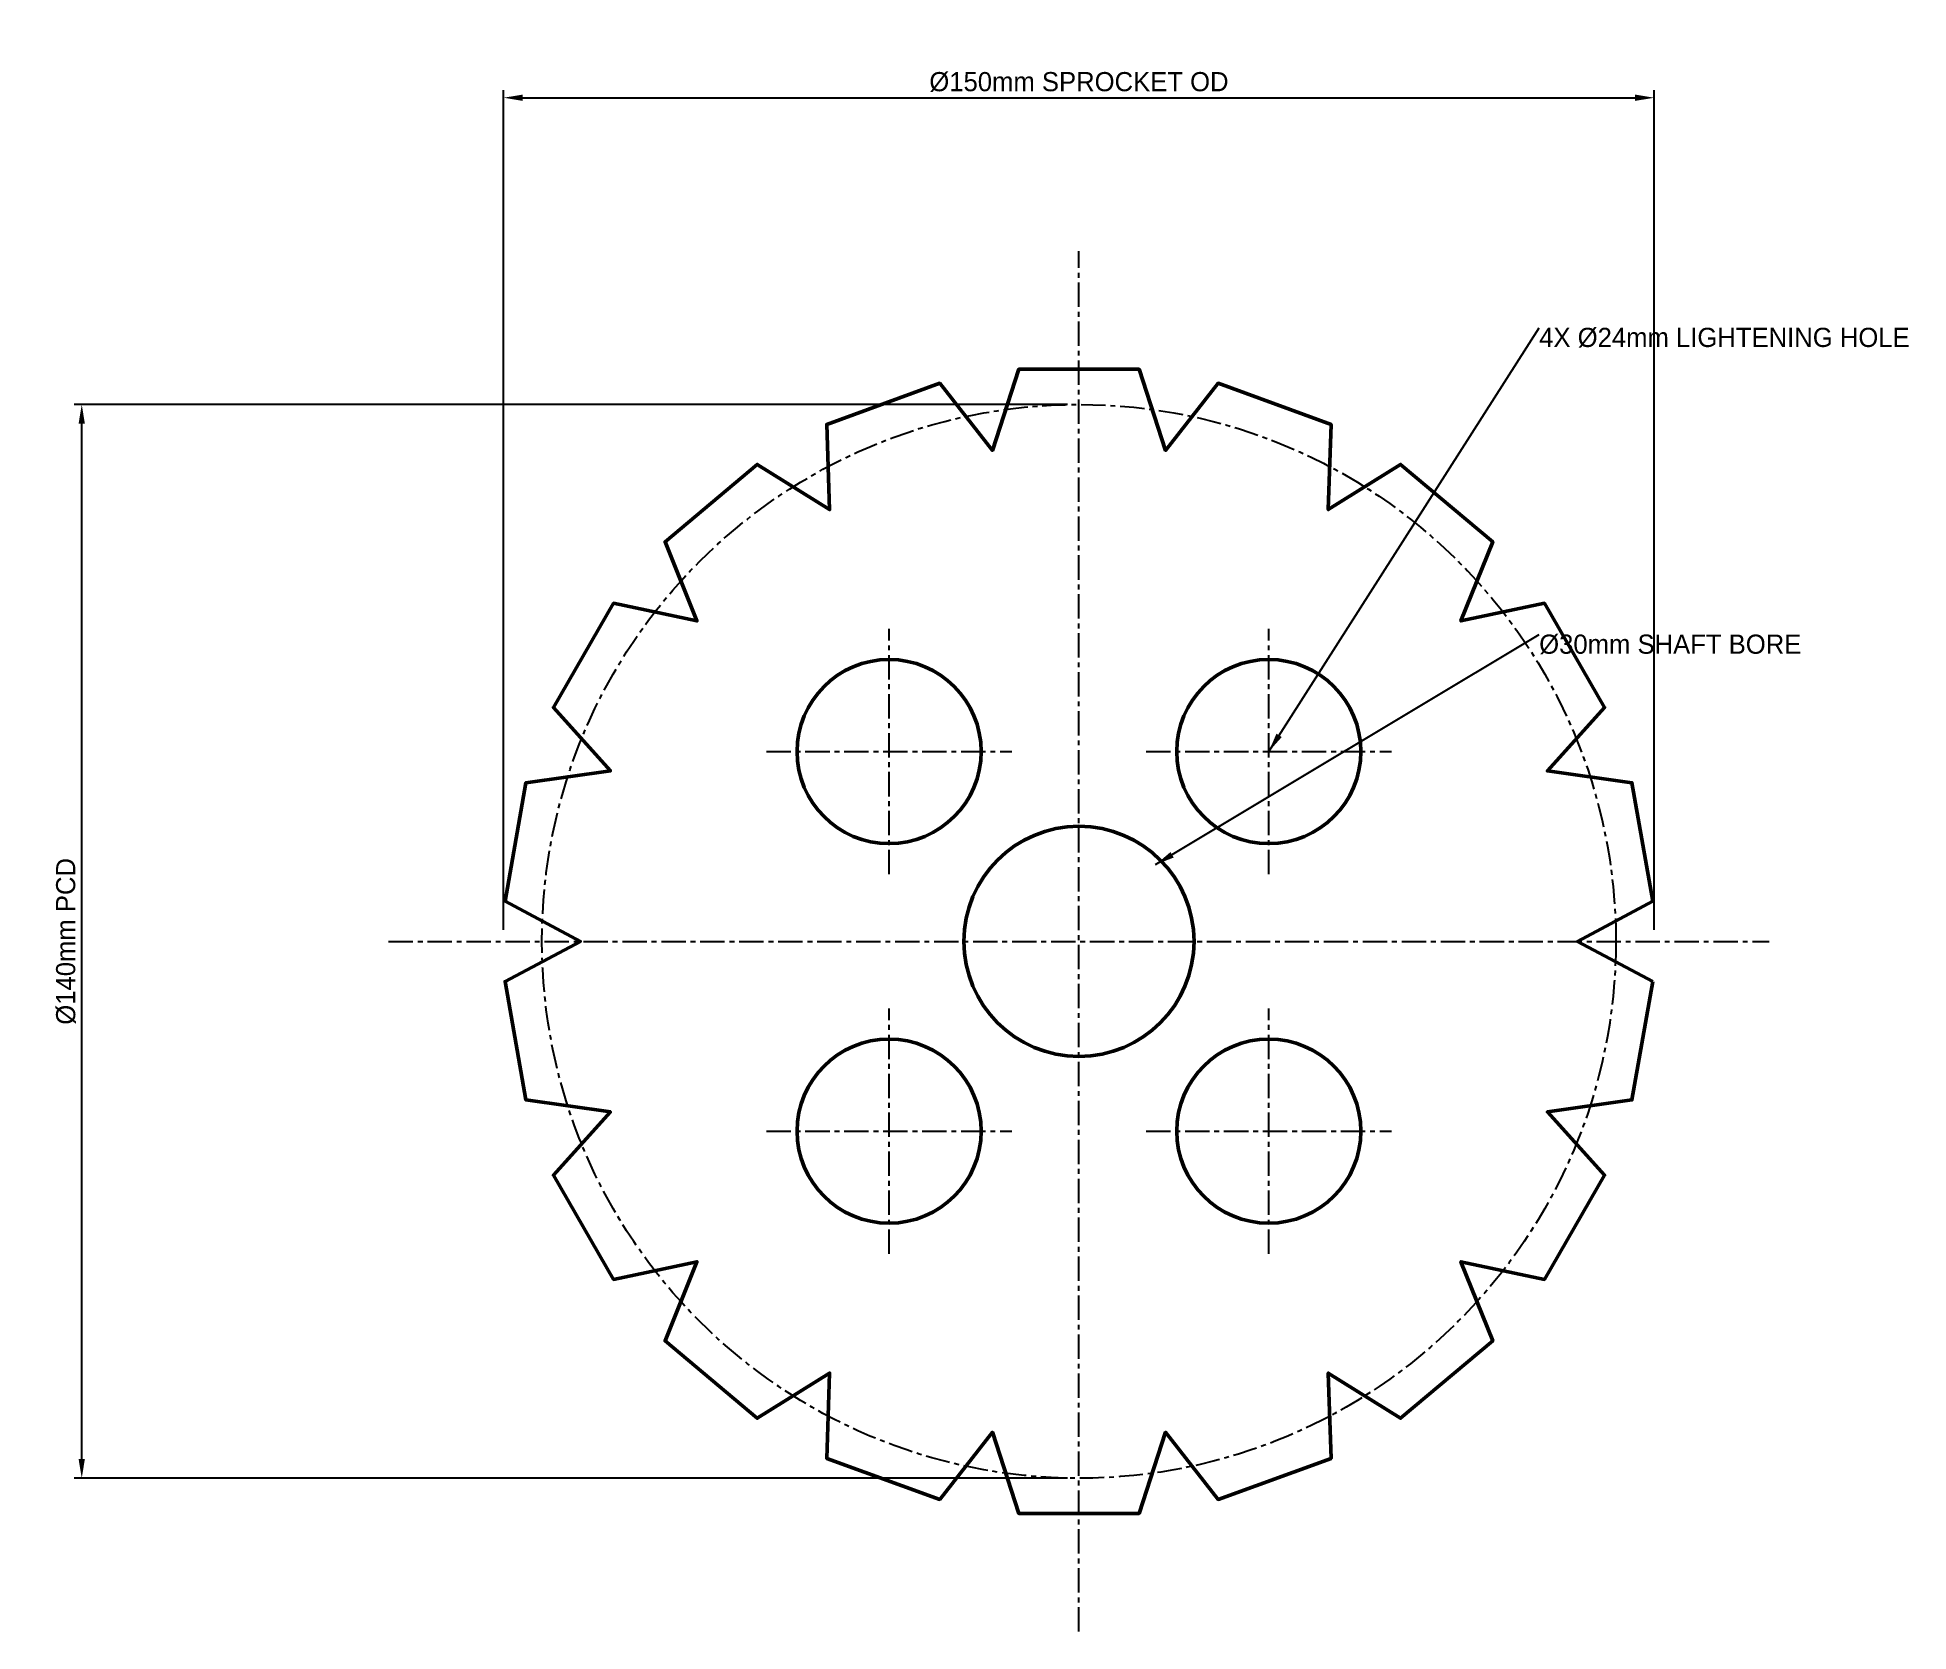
# Model space of a CAD drawing. Header units: metres. Extents: x -36 to 208, y 10 to 218.
import ezdxf

# ---------------------------------------------------------------- set-up
doc = ezdxf.new("R2010")
doc.units = ezdxf.units.M
doc.linetypes.add('CENTER', pattern=[5.08, 3.175, -0.635, 0.635, -0.635])
for name, color, linetype, lineweight in [('CENTERLINES', 7, 'CENTER', 25), ('DIMENSIONS', 7, 'Continuous', 25), ('GEOMETRY', 7, 'Continuous', 50)]:
    doc.layers.add(name, color=color, linetype=linetype, lineweight=lineweight)
doc.dimstyles.new('ENGINEERING_STYLE', dxfattribs={"dimtxt": 2.5, "dimasz": 2.5, "dimexe": 1, "dimexo": 1.5, "dimgap": 0.8, "dimtad": 1, "dimcen": 2.5, "dimazin": 3, "dimtfac": 1, "dimtmove": 0, "dimatfit": 3, "dimtfill": 1})

msp = doc.modelspace()

# ---------------------------------------------------------------- linework, layer by layer
at = {"layer": 'CENTERLINES'}
for p, q in [((100, 10), (100, 190)), ((75.251, 108.749), (75.251, 140.749)), ((124.749, 108.749), (124.749, 140.749)), ((59.251, 124.749), (91.251, 124.749)), ((108.749, 124.749), (140.749, 124.749)), ((10, 100), (190, 100)), ((75.251, 59.251), (75.251, 91.251)), ((124.749, 59.251), (124.749, 91.251)), ((59.251, 75.251), (91.251, 75.251)), ((108.749, 75.251), (140.749, 75.251))]:
    msp.add_line(p, q, dxfattribs=at)
msp.add_circle((100, 100), 70, dxfattribs=at)
at = {"layer": 'GEOMETRY'}
msp.add_lwpolyline([(174.817, 94.768), (165, 100), (174.817, 105.232), (172.095, 120.673), (161.08, 122.231), (168.516, 130.505), (160.676, 144.084), (149.793, 141.781), (153.95, 152.099), (141.939, 162.178), (132.5, 156.292), (132.878, 167.41), (118.144, 172.772), (111.287, 164.013), (107.84, 174.589), (92.16, 174.589), (88.713, 164.013), (81.856, 172.772), (67.122, 167.41), (67.5, 156.292), (58.061, 162.178), (46.05, 152.099), (50.207, 141.781), (39.324, 144.084), (31.484, 130.505), (38.92, 122.231), (27.905, 120.673), (25.183, 105.232), (35, 100), (25.183, 94.768), (27.905, 79.327), (38.92, 77.769), (31.484, 69.495), (39.324, 55.916), (50.207, 58.219), (46.05, 47.901), (58.061, 37.822), (67.5, 43.708), (67.122, 32.59), (81.856, 27.228), (88.713, 35.987), (92.16, 25.411), (107.84, 25.411), (111.287, 35.987), (118.144, 27.228), (132.878, 32.59), (132.5, 43.708), (141.939, 37.822), (153.95, 47.901), (149.793, 58.219), (160.676, 55.916), (168.516, 69.495), (161.08, 77.769), (172.095, 79.327)], close=True, dxfattribs=at)
for centre, radius in [((75.251, 124.749), 12), ((124.749, 124.749), 12), ((100, 100), 15), ((75.251, 75.251), 12), ((124.749, 75.251), 12)]:
    msp.add_circle(centre, radius, dxfattribs=at)

# ---------------------------------------------------------------- next in the draw order: dimensions: what is measured, and where the dimension line sits
at = {"layer": 'DIMENSIONS'}
msp.add_linear_dim(base=(25, 210), p1=(25, 100), p2=(175, 100), text='%%C150mm SPROCKET OD', dimstyle='ENGINEERING_STYLE', dxfattribs=at).render()

# ---------------------------------------------------------------- next in the draw order: texts
at = {"layer": 'DIMENSIONS', "char_height": 2.5, "attachment_point": 1}
for s, insert in [('4X %%C24mm LIGHTENING HOLE', (160, 180)), ('%%C30mm SHAFT BORE', (160, 140))]:
    msp.add_mtext(s, dxfattribs=dict(at, insert=insert))

# ---------------------------------------------------------------- next in the draw order: dimensions: what is measured, and where the dimension line sits
at = {"layer": 'DIMENSIONS'}
msp.add_linear_dim(base=(-30, 30), p1=(100, 30), p2=(100, 170), angle=90, text='%%C140mm PCD', dimstyle='ENGINEERING_STYLE', dxfattribs=at).render()

# ---------------------------------------------------------------- next in the draw order: leaders
for points in [[(124.749, 124.749), (160, 180)], [(110, 110), (160, 140)]]:
    msp.add_leader(points, dimstyle='ENGINEERING_STYLE', dxfattribs=at)

doc.saveas('drawing.dxf')
